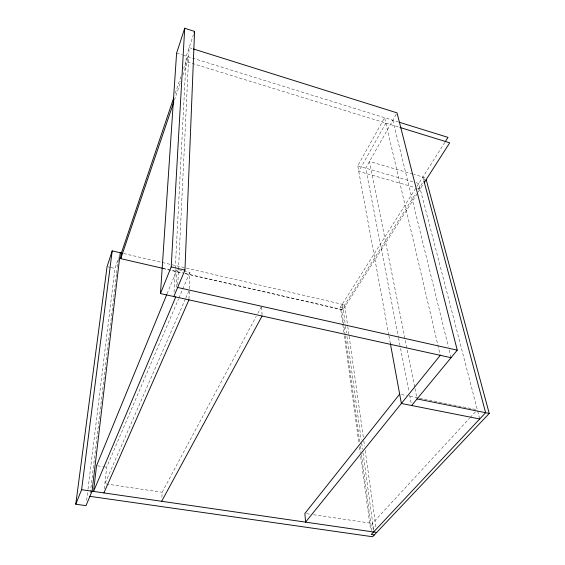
<?xml version="1.0" encoding="UTF-8"?>
<svg xmlns="http://www.w3.org/2000/svg" width="565" height="565" viewBox="0 0 565 565"><rect width="100%" height="100%" fill="white"/><g stroke="black" fill="none" stroke-linecap="round" stroke-linejoin="round"><path stroke-width="0.42" stroke-dasharray="2.83 2.12" d="M188.985 299.047L189.31 289.541M189.339 288.68L189.904 272.33L177.099 269.378L176.202 287.472M177.77 284.817L189.127 47.63L192.496 48.689M182.855 75.251L187.375 61.917L187.637 56.592L183.696 68.294M174.062 292.126L175.249 269.237M175.291 268.354L186.259 56.168L193.463 34.712M161.887 497.193L162.148 492.27L256.22 316.372M104.348 488.767L106.658 467.22L178.505 299.019M90.322 492.835L113.671 297.684M113.777 296.816L116.496 274.06M116.602 273.185L117.23 267.937M117.336 267.061L118.382 258.311M86.629 500.399L87.914 489.89M88.02 489.015L114.978 268.439L118.586 257.704M175.235 93.373L180.871 76.656M174.387 100.266L180.878 81.092M167.078 293.807L176.767 270.19M178.851 298.207L189.904 272.33M185.426 298.906L104.885 483.781L162.148 492.27M185.779 298.101L189.296 290.029M257.887 313.264L261.221 307.035M388.798 334.974L357.737 165.884L384.581 117.704L440.262 355.321M385.853 123.106L358.747 171.372L414.315 187.262M396.192 114.349L365.675 168.165L398.382 337.079M343.887 332.404L340.455 307.035L444.697 142.599M345.116 334.996L341.663 309.669L415.776 193.421M418.135 189.713L425.699 177.848L413.693 174.352M185.087 273.46L342.962 309.79L423.616 183.611M373.324 530.281L372.377 523.43L469.593 418.192M470.186 417.542L475.553 411.737M306.626 513.684L310.086 514.199M313.547 514.708L372.377 523.43M97.392 465.793L102.449 466.57M103.289 466.704L106.658 467.22M401.39 394.49L406.567 395.528M410.02 396.227L418.651 397.965M419.513 398.141L476.486 409.625M107.859 266.828L110.232 267.365M111.022 267.542L114.978 268.439M340.455 307.035L342.969 307.614L345.385 325.101M162.776 268.333L184.225 273.269M163.038 268.58L181.93 272.923M185.369 273.714L341.663 309.669M123.679 253.544L344.721 304.867L347.659 325.793M417.683 188.223L420.205 188.95M357.737 165.884L412.888 181.768M416.243 182.735L418.785 183.47L479.727 418.99M412.86 174.105L369.475 161.477L414.809 387.696M187.375 61.917L399.102 127.189M176.591 53.167L182.234 54.918M183.039 55.165L398.29 121.955M422.874 177.022L423.778 180.426M392.837 120.267L448.313 346.557M449.154 349.989L451.047 357.702M414.985 388.565L417.062 398.925M398.551 337.948L400.394 347.475M400.564 348.344L408.947 391.651M409.618 395.119L411.461 404.646M388.953 335.843L390.387 343.647M347.786 326.669L349.008 335.384M349.128 336.26L363.705 440.015M363.825 440.891L364.559 446.124M365.174 450.482L375.951 527.209M345.505 325.977L346.472 332.969M346.952 336.465L361.19 439.619M361.678 443.122L362.518 449.239M363.005 452.735L373.62 529.666M342.199 304.281L342.962 309.79M345.236 335.871L359.757 442.423M360.23 445.919L360.943 451.16M361.423 454.648L371.777 530.634M344.36 335.9L358.803 442.621M359.397 446.993L360.223 453.116M360.696 456.612L370.64 530.09M261.673 307.07L262.054 315.192"/><path stroke-width="0.85" d="M173.836 296.526L184.953 270.07L194.572 31.414L184.706 28.25L176.591 53.167L160.467 293.581L451.047 357.702M160.467 293.581L171.202 266.885L184.706 28.25M162.776 268.333L120.733 258.657L121.397 253.014L173.829 97.547M120.246 252.753L92.06 491.204L85.993 505.647L75.767 504.22L107.068 266.645L112.202 250.881L121.962 253.148M75.767 504.22L81.607 489.693L112.202 250.881M194.021 33.06L194.572 31.414M120.733 258.657L173.822 101.933M166.739 294.626L96.551 465.666L93.543 491.416L175.736 296.95M103.904 492.92L188.957 299.867M161.668 501.289L262.096 316.005M445.171 141.85L448.003 137.38L399.13 122.217M424.089 182.869L449.712 142.797L399.942 127.45M399.66 394.137L304.895 513.43L305.566 522.138L440.262 355.321M411.631 405.515L457.247 350.18L397.033 112.866L193.336 48.95M426.158 179.543L489.234 413.432L372.61 536.75L89.899 496.338M81.607 489.693L376.686 532.442M374.348 534.914L371.233 534.462L485.625 412.704L424.004 181.273M479.727 418.99L401.376 403.481L390.387 343.647M417.062 398.925L489.234 413.432M177.643 287.458L457.247 350.18M171.202 266.885L184.953 270.07"/></g></svg>
